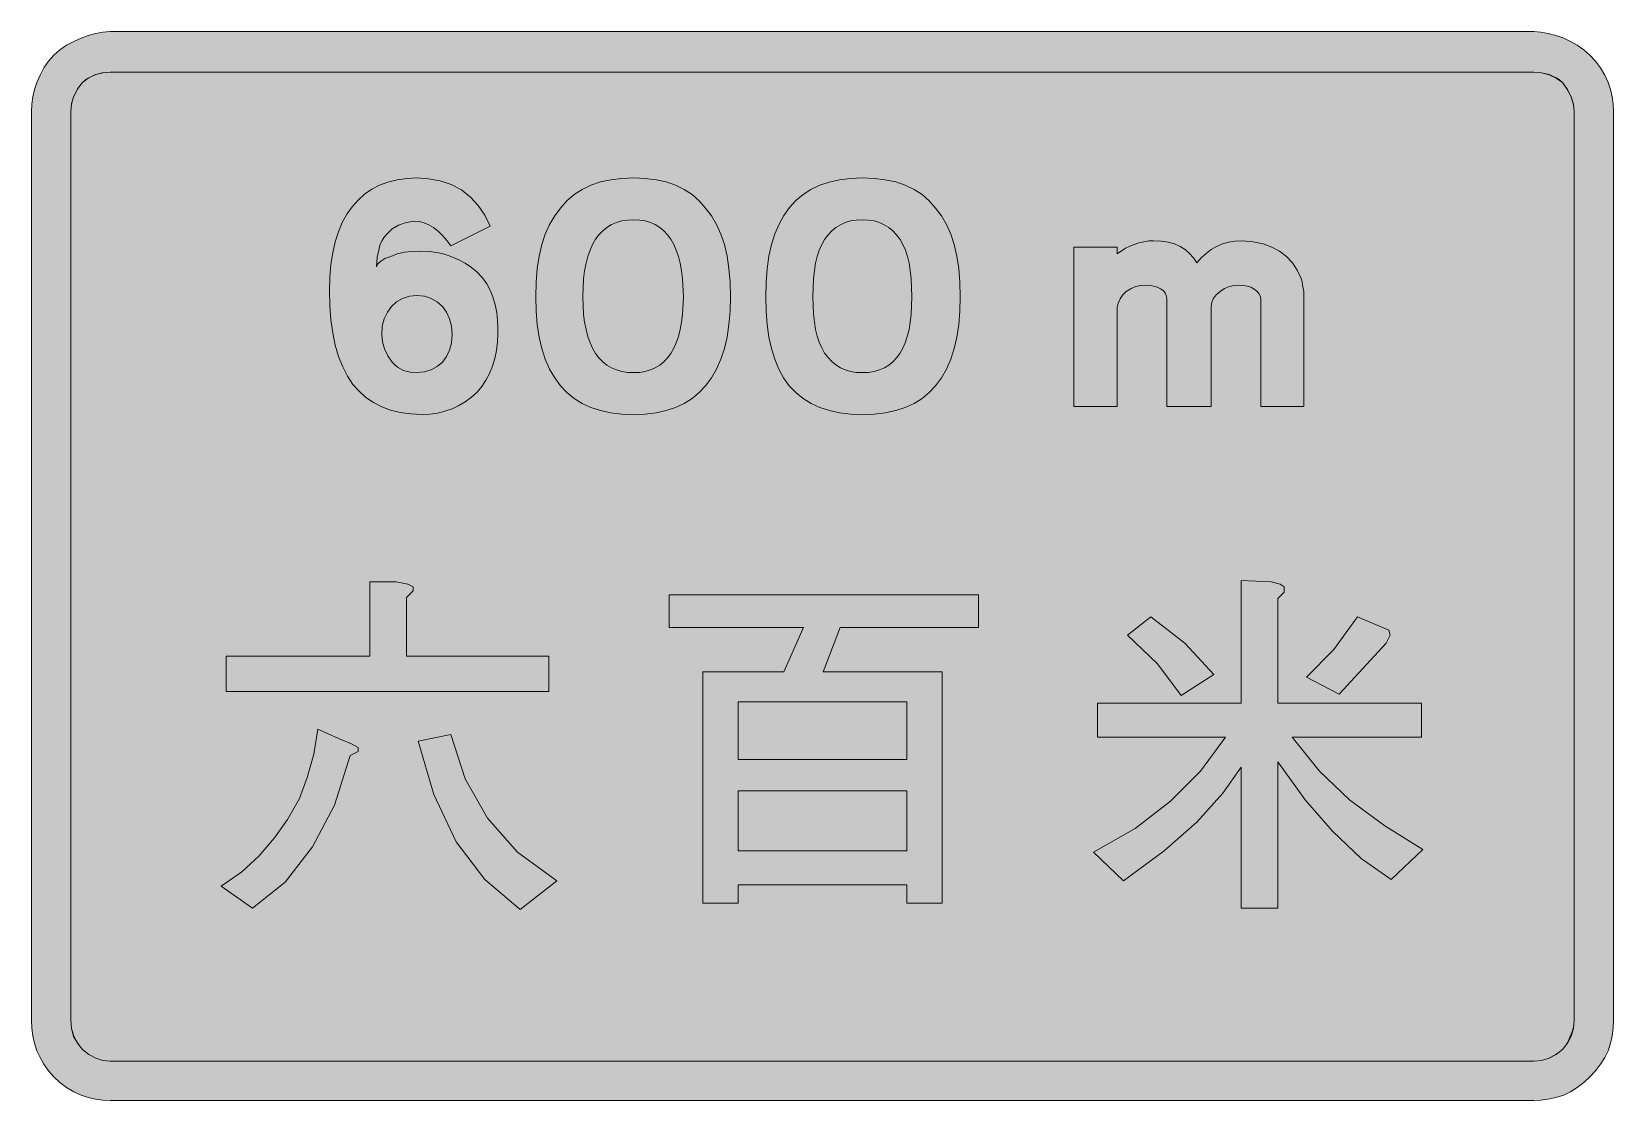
# Model space of a CAD drawing. Header units: metres. Extents: x 103 to 466, y 14 to 260.
import ezdxf

# ---------------------------------------------------------------- set-up
doc = ezdxf.new("R2010")
doc.units = ezdxf.units.M
doc.layers.add('FILL_BLACK_000000', color=7, linetype='Continuous', true_color=0x000000)
doc.layers.add('FILL_WHITE_FFFFFF', color=7, linetype='Continuous', true_color=0xffffff)

msp = doc.modelspace()

# ---------------------------------------------------------------- hatches: boundary and pattern name
at = {"layer": 'FILL_BLACK_000000', "true_color": 0x000000}
h = msp.add_hatch(color=7, dxfattribs=at)
h.dxf.hatch_style = 1
h.paths.add_polyline_path([(450.91, 259.15), (452.67, 258.67), (454.47, 258.06), (456.04, 257.32), (457.58, 256.45), (459.07, 255.4), (460.47, 254.16), (461.76, 252.75), (462.91, 251.23), (463.89, 249.6), (464.67, 247.86), (465.24, 246.24), (465.61, 244.56), (465.81, 242.88), (465.87, 241.26), (465.87, 32.46), (465.81, 30.71), (465.61, 29.01), (465.24, 27.31), (464.67, 25.56), (463.89, 23.99), (462.91, 22.45), (461.76, 20.96), (460.47, 19.56), (459.07, 18.27), (457.58, 17.12), (456.04, 16.14), (454.47, 15.36), (452.67, 14.79), (450.91, 14.42), (449.2, 14.22), (447.57, 14.16), (120.57, 14.16), (118.95, 14.22), (117.27, 14.42), (115.59, 14.79), (113.97, 15.36), (112.23, 16.14), (110.6, 17.12), (109.08, 18.27), (107.67, 19.56), (106.43, 20.96), (105.38, 22.45), (104.51, 23.99), (103.77, 25.56), (103.2, 27.31), (102.83, 29.01), (102.63, 30.71), (102.57, 32.46), (102.57, 241.26), (102.63, 242.88), (102.83, 244.56), (103.2, 246.24), (103.77, 247.86), (104.51, 249.6), (105.38, 251.23), (106.43, 252.75), (107.67, 254.16), (109.08, 255.4), (110.6, 256.45), (112.23, 257.32), (113.97, 258.06), (115.59, 258.67), (117.27, 259.15), (118.95, 259.45), (120.57, 259.56), (447.57, 259.56), (449.2, 259.45), (450.91, 259.15)])
h.paths.add_polyline_path([(118.95, 250.14), (117.31, 249.73), (115.72, 248.99), (114.97, 248.48), (114.27, 247.86), (113.65, 247.13), (113.11, 246.32), (112.17, 244.56), (111.76, 242.91), (111.57, 241.26), (111.57, 32.46), (111.74, 30.67), (112.25, 28.93), (113.09, 27.31), (114.27, 25.86), (115.72, 24.68), (117.31, 23.83), (118.95, 23.33), (120.57, 23.16), (447.57, 23.16), (449.36, 23.33), (451.1, 23.83), (452.72, 24.68), (454.17, 25.86), (455.35, 27.31), (456.2, 28.93), (456.7, 30.67), (456.87, 32.46), (456.87, 241.26), (456.82, 242.16), (456.66, 243.05), (456.08, 244.78), (455.22, 246.41), (454.17, 247.86), (452.72, 248.87), (451.1, 249.62), (449.36, 250.1), (447.57, 250.26), (120.57, 250.26), (118.95, 250.14)], flags=16)
h = msp.add_hatch(color=7, dxfattribs=at)
h.dxf.hatch_style = 1
h.paths.add_polyline_path([(182.75, 206.87), (183.71, 207.46), (185.07, 207.96), (186.53, 208.53), (188.18, 208.9), (190.01, 209.1), (191.97, 209.16), (193.85, 209.08), (195.67, 208.83), (197.42, 208.43), (199.1, 207.88), (200.68, 207.2), (202.18, 206.38), (203.58, 205.43), (204.87, 204.36), (206.11, 203.01), (207.12, 201.62), (207.91, 200.18), (208.47, 198.66), (209.04, 196.86), (209.41, 195.06), (209.61, 193.26), (209.67, 191.46), (209.67, 190.26), (209.59, 188.26), (209.34, 186.34), (208.94, 184.49), (208.4, 182.72), (207.71, 181.06), (206.89, 179.5), (205.94, 178.07), (204.87, 176.76), (203.58, 175.59), (202.18, 174.57), (200.7, 173.7), (199.13, 172.97), (197.5, 172.4), (195.8, 171.99), (194.05, 171.74), (192.27, 171.66), (189.67, 171.77), (187.25, 172.11), (185.02, 172.66), (182.97, 173.42), (181.08, 174.4), (179.36, 175.58), (177.79, 176.97), (176.37, 178.56), (175.1, 180.47), (174.01, 182.61), (173.08, 184.97), (172.32, 187.56), (171.73, 190.37), (171.31, 193.41), (171.05, 196.67), (170.97, 200.16), (171.05, 203.22), (171.3, 206.09), (171.72, 208.78), (172.3, 211.28), (173.03, 213.59), (173.93, 215.71), (174.98, 217.63), (176.18, 219.36), (177.54, 220.89), (179.04, 222.23), (180.69, 223.36), (182.49, 224.29), (184.42, 225.02), (186.5, 225.54), (188.72, 225.85), (191.07, 225.96), (193.76, 225.79), (196.4, 225.28), (198.92, 224.44), (201.27, 223.26), (203.36, 221.57), (205.13, 219.62), (206.63, 217.4), (207.87, 214.86), (198.87, 210.36), (197.94, 211.64), (196.97, 212.77), (195.95, 213.75), (194.9, 214.56), (193.81, 215.21), (192.71, 215.68), (191.59, 215.96), (190.47, 216.06), (188.56, 215.72), (186.87, 215.12), (185.41, 214.25), (184.17, 213.06), (183.55, 212.38), (183.05, 211.63), (182.65, 210.78), (182.37, 209.76), (181.96, 207.77), (181.77, 205.56), (182.12, 206.23), (182.75, 206.87)])
h.paths.add_polyline_path([(187.78, 198.31), (186.4, 197.54), (185.22, 196.48), (184.27, 195.18), (183.56, 193.64), (183.12, 191.9), (182.97, 189.96), (183.13, 188.34), (183.61, 186.7), (184.36, 185.11), (185.37, 183.66), (185.96, 183.04), (186.6, 182.53), (188, 181.78), (189.5, 181.38), (191.07, 181.26), (192.8, 181.42), (194.36, 181.9), (195.74, 182.67), (196.92, 183.7), (197.87, 184.97), (198.58, 186.45), (199.02, 188.12), (199.17, 189.96), (199.02, 191.9), (198.58, 193.64), (197.87, 195.18), (196.92, 196.48), (195.74, 197.54), (194.36, 198.31), (192.8, 198.79), (191.07, 198.96), (189.34, 198.79), (187.78, 198.31)], flags=16)
h = msp.add_hatch(color=7, dxfattribs=at)
h.dxf.hatch_style = 1
h.paths.add_polyline_path([(262.73, 192.31), (262.29, 189.44), (261.68, 186.77), (260.89, 184.32), (259.91, 182.08), (258.73, 180.06), (257.37, 178.26), (255.92, 176.68), (254.29, 175.33), (252.47, 174.19), (250.47, 173.27), (248.31, 172.56), (245.98, 172.06), (243.5, 171.76), (240.87, 171.66), (238.14, 171.76), (235.59, 172.06), (233.21, 172.56), (231.01, 173.27), (228.99, 174.19), (227.16, 175.33), (225.52, 176.68), (224.07, 178.26), (222.71, 180.06), (221.53, 182.08), (220.55, 184.32), (219.76, 186.77), (219.15, 189.44), (218.71, 192.31), (218.45, 195.38), (218.37, 198.66), (218.45, 202.02), (218.71, 205.14), (219.15, 208.02), (219.76, 210.66), (220.55, 213.08), (221.53, 215.28), (222.71, 217.27), (224.07, 219.06), (225.52, 220.73), (227.16, 222.16), (228.99, 223.35), (231.01, 224.31), (233.21, 225.04), (235.59, 225.56), (238.14, 225.86), (240.87, 225.96), (243.5, 225.86), (245.98, 225.56), (248.31, 225.04), (250.47, 224.31), (252.47, 223.35), (254.29, 222.16), (255.92, 220.73), (257.37, 219.06), (258.73, 217.27), (259.91, 215.28), (260.89, 213.08), (261.68, 210.66), (262.29, 208.02), (262.73, 205.14), (262.99, 202.02), (263.07, 198.66), (262.99, 195.38), (262.73, 192.31)])
h.paths.add_polyline_path([(251.86, 204.64), (251.54, 206.36), (251.14, 207.95), (250.64, 209.4), (250.06, 210.72), (249.38, 211.9), (248.62, 212.94), (247.77, 213.84), (246.84, 214.61), (245.82, 215.24), (244.71, 215.73), (243.51, 216.08), (242.23, 216.29), (240.87, 216.36), (239.45, 216.29), (238.13, 216.08), (236.89, 215.73), (235.75, 215.24), (234.7, 214.61), (233.74, 213.84), (232.87, 212.94), (232.1, 211.9), (231.41, 210.72), (230.82, 209.4), (230.31, 207.95), (229.9, 206.36), (229.58, 204.64), (229.35, 202.78), (229.17, 198.66), (229.35, 194.64), (229.58, 192.82), (229.9, 191.13), (230.31, 189.57), (230.82, 188.14), (231.41, 186.85), (232.1, 185.68), (232.87, 184.66), (233.74, 183.76), (234.7, 183), (235.75, 182.38), (236.89, 181.89), (238.13, 181.54), (239.45, 181.33), (240.87, 181.26), (242.23, 181.33), (243.51, 181.54), (244.71, 181.89), (245.82, 182.38), (246.84, 183), (247.77, 183.76), (248.62, 184.66), (249.38, 185.68), (250.06, 186.85), (250.64, 188.14), (251.14, 189.57), (251.54, 191.13), (251.86, 192.82), (252.09, 194.64), (252.27, 198.66), (252.09, 202.78), (251.86, 204.64)], flags=16)
h = msp.add_hatch(color=7, dxfattribs=at)
h.dxf.hatch_style = 1
h.paths.add_polyline_path([(315.53, 192.31), (315.09, 189.44), (314.48, 186.77), (313.69, 184.32), (312.71, 182.08), (311.53, 180.06), (310.17, 178.26), (308.72, 176.68), (307.08, 175.33), (305.25, 174.19), (303.23, 173.27), (301.03, 172.56), (298.65, 172.06), (296.1, 171.76), (293.37, 171.66), (290.65, 171.76), (288.13, 172.06), (285.79, 172.56), (283.62, 173.27), (281.62, 174.19), (279.79, 175.33), (278.1, 176.68), (276.57, 178.26), (275.3, 180.06), (274.21, 182.08), (273.28, 184.32), (272.52, 186.77), (271.93, 189.44), (271.51, 192.31), (271.25, 195.38), (271.17, 198.66), (271.25, 201.98), (271.51, 205.09), (271.93, 207.97), (272.53, 210.65), (273.3, 213.1), (274.24, 215.34), (275.35, 217.36), (276.65, 219.17), (278.11, 220.77), (279.75, 222.15), (281.57, 223.31), (283.57, 224.27), (285.75, 225.01), (288.11, 225.54), (290.65, 225.85), (293.37, 225.96), (296.1, 225.86), (298.65, 225.56), (301.03, 225.04), (303.23, 224.31), (305.25, 223.35), (307.08, 222.16), (308.72, 220.73), (310.17, 219.06), (311.53, 217.27), (312.71, 215.28), (313.69, 213.08), (314.48, 210.66), (315.09, 208.02), (315.53, 205.14), (315.79, 202.02), (315.87, 198.66), (315.79, 195.38), (315.53, 192.31)])
h.paths.add_polyline_path([(304.39, 204.68), (304.1, 206.38), (303.72, 207.95), (303.25, 209.38), (302.7, 210.68), (302.07, 211.86), (301.25, 212.91), (300.37, 213.83), (299.42, 214.6), (298.4, 215.23), (297.28, 215.73), (296.08, 216.08), (294.78, 216.29), (293.37, 216.36), (291.96, 216.29), (290.66, 216.08), (289.46, 215.73), (288.35, 215.23), (287.32, 214.6), (286.37, 213.83), (285.49, 212.91), (284.67, 211.86), (284.04, 210.68), (283.49, 209.38), (283.02, 207.95), (282.65, 206.38), (282.35, 204.68), (282.14, 202.83), (281.97, 198.66), (282.14, 194.66), (282.35, 192.86), (282.65, 191.2), (283.02, 189.66), (283.49, 188.24), (284.04, 186.94), (284.67, 185.76), (285.49, 184.71), (286.37, 183.79), (287.32, 183.02), (288.35, 182.38), (289.46, 181.89), (290.66, 181.54), (291.96, 181.33), (293.37, 181.26), (294.78, 181.33), (296.1, 181.54), (297.32, 181.89), (298.44, 182.38), (299.47, 183), (300.4, 183.76), (301.25, 184.66), (302, 185.68), (302.65, 186.85), (303.22, 188.14), (303.7, 189.57), (304.09, 191.13), (304.39, 192.82), (304.6, 194.64), (304.77, 198.66), (304.6, 202.83), (304.39, 204.68)], flags=16)
h = msp.add_hatch(color=7, dxfattribs=at)
h.dxf.hatch_style = 1
h.paths.add_polyline_path([(378.78, 201.29), (377.67, 201.06), (376.56, 200.6), (375.57, 199.86), (374.61, 199.09), (373.96, 198.17), (373.59, 197.2), (373.47, 196.26), (373.47, 173.46), (363.27, 173.46), (363.27, 198.36), (363.17, 199.01), (362.9, 199.59), (362.46, 200.1), (361.88, 200.53), (361.18, 200.89), (360.36, 201.14), (359.45, 201.3), (358.47, 201.36), (357.35, 201.29), (356.22, 201.06), (355.1, 200.6), (353.97, 199.86), (353.18, 199.09), (352.58, 198.17), (352.16, 197.2), (351.87, 196.26), (351.87, 173.46), (341.97, 173.46), (341.97, 210.06), (351.87, 210.06), (351.87, 208.56), (353.82, 209.83), (354.82, 210.33), (355.77, 210.66), (356.9, 211.05), (358.02, 211.33), (359.15, 211.5), (360.27, 211.56), (362, 211.48), (363.59, 211.23), (365.04, 210.82), (366.35, 210.25), (367.51, 209.52), (368.54, 208.65), (369.42, 207.63), (370.17, 206.46), (371.21, 207.63), (372.32, 208.65), (373.49, 209.52), (374.75, 210.25), (376.08, 210.82), (377.51, 211.23), (379.04, 211.48), (380.67, 211.56), (383.15, 211.32), (385.4, 210.83), (387.42, 210.1), (389.22, 209.12), (390.8, 207.91), (392.15, 206.46), (393.27, 204.77), (394.17, 202.86), (394.43, 202.11), (394.47, 201.36), (394.77, 199.86), (394.77, 199.56), (394.77, 173.46), (384.87, 173.46), (384.87, 198.36), (384.76, 198.86), (384.46, 199.41), (383.98, 199.96), (383.37, 200.46), (382.64, 200.85), (381.8, 201.13), (380.84, 201.3), (379.77, 201.36), (378.78, 201.29)])
h = msp.add_hatch(color=7, dxfattribs=at)
h.dxf.hatch_style = 1
h.paths.add_polyline_path([(188.97, 132.66), (190.17, 132.06), (190.17, 131.16), (188.67, 129.66), (188.67, 116.16), (221.37, 116.16), (221.37, 108.06), (147.27, 108.06), (147.27, 116.16), (180.27, 116.16), (180.27, 133.26), (186.27, 133.26), (188.97, 132.66)])
h = msp.add_hatch(color=7, dxfattribs=at)
h.dxf.hatch_style = 1
h.paths.add_polyline_path([(347.37, 105.36), (380.37, 105.36), (380.37, 133.56), (387.27, 133.26), (389.37, 132.66), (390.27, 132.06), (390.27, 130.86), (388.77, 129.36), (388.77, 105.36), (421.77, 105.36), (421.77, 97.56), (392.07, 97.56), (398.37, 89.76), (405.27, 83.16), (413.37, 77.16), (422.07, 71.76), (414.87, 64.86), (407.97, 69.66), (401.37, 75.96), (395.07, 83.16), (388.77, 91.86), (388.77, 58.26), (380.37, 58.26), (380.37, 90.66), (376.17, 84.66), (370.17, 78.06), (362.67, 71.46), (353.37, 64.56), (346.47, 71.16), (356.07, 76.56), (364.17, 82.86), (371.07, 89.76), (376.77, 97.56), (347.37, 97.56), (347.37, 105.36)])
h = msp.add_hatch(color=7, dxfattribs=at)
h.dxf.hatch_style = 1
h.paths.add_polyline_path([(320.07, 122.76), (288.27, 122.76), (284.37, 112.56), (311.67, 112.56), (311.67, 59.46), (303.57, 59.46), (303.57, 63.66), (264.87, 63.66), (264.87, 59.46), (256.77, 59.46), (256.77, 112.56), (275.37, 112.56), (279.87, 122.76), (248.97, 122.76), (248.97, 130.26), (320.07, 130.26), (320.07, 122.76)])
h.paths.add_polyline_path([(264.87, 105.66), (264.87, 92.46), (303.57, 92.46), (303.57, 105.66), (264.87, 105.66)], flags=16)
h.paths.add_polyline_path([(303.57, 85.26), (264.87, 85.26), (264.87, 71.46), (303.57, 71.46), (303.57, 85.26)], flags=16)
h = msp.add_hatch(color=7, dxfattribs=at)
h.dxf.hatch_style = 1
h.paths.add_polyline_path([(367.47, 119.16), (374.07, 111.96), (366.57, 107.16), (361.17, 114.36), (354.27, 120.96), (359.67, 125.16), (367.47, 119.16)])
h = msp.add_hatch(color=7, dxfattribs=at)
h.dxf.hatch_style = 1
h.paths.add_polyline_path([(401.67, 117.66), (407.07, 125.16), (414.27, 122.16), (414.57, 120.96), (413.67, 119.16), (402.87, 107.46), (395.37, 111.36), (401.67, 117.66)])
h = msp.add_hatch(color=7, dxfattribs=at)
h.dxf.hatch_style = 1
h.paths.add_polyline_path([(176.07, 96.06), (177.57, 95.16), (177.57, 94.26), (175.77, 93.36), (172.17, 81.96), (167.07, 72.36), (160.77, 64.26), (153.27, 58.26), (146.07, 63.36), (150.87, 66.66), (154.77, 70.26), (158.37, 74.46), (161.37, 78.66), (164.07, 83.46), (165.87, 88.26), (167.37, 93.66), (168.27, 99.36), (173.07, 97.26), (176.07, 96.06)])
h = msp.add_hatch(color=7, dxfattribs=at)
h.dxf.hatch_style = 1
h.paths.add_polyline_path([(202.17, 87.96), (207.27, 78.96), (214.17, 71.16), (223.17, 64.56), (214.77, 57.96), (206.67, 64.86), (200.07, 73.56), (194.97, 84.36), (191.37, 96.66), (198.87, 98.16), (202.17, 87.96)])
at = {"layer": 'FILL_WHITE_FFFFFF', "true_color": 0xffffff}
h = msp.add_hatch(color=7, dxfattribs=at)
h.dxf.hatch_style = 1
h.paths.add_polyline_path([(447.57, 250.26), (449.36, 250.14), (451.1, 249.73), (452.72, 248.99), (453.47, 248.48), (454.17, 247.86), (455.35, 246.24), (456.2, 244.56), (456.7, 242.88), (456.87, 241.26), (456.87, 32.46), (456.81, 31.56), (456.65, 30.66), (456.36, 29.76), (455.97, 28.86), (455.3, 27.36), (454.79, 26.58), (454.17, 25.86), (453.44, 25.24), (452.63, 24.7), (450.87, 23.76), (449.33, 23.35), (447.57, 23.16), (120.57, 23.16), (118.95, 23.33), (117.31, 23.83), (115.72, 24.68), (114.27, 25.86), (113.65, 26.58), (113.11, 27.36), (112.17, 28.86), (111.76, 30.66), (111.57, 32.46), (111.57, 241.26), (111.74, 243.05), (112.25, 244.78), (113.09, 246.41), (114.27, 247.86), (115.55, 248.87), (117.08, 249.62), (118.78, 250.1), (120.57, 250.26), (447.57, 250.26)])

# ---------------------------------------------------------------- linework, layer by layer
at = {"layer": 'FILL_BLACK_000000', "lineweight": 0, "true_color": 0x000000}
for points in [[(450.91, 259.15), (452.67, 258.67), (454.47, 258.06), (456.04, 257.32), (457.58, 256.45), (459.07, 255.4), (460.47, 254.16), (461.76, 252.75), (462.91, 251.23), (463.89, 249.6), (464.67, 247.86), (465.24, 246.24), (465.61, 244.56), (465.81, 242.88), (465.87, 241.26), (465.87, 32.46), (465.81, 30.71), (465.61, 29.01), (465.24, 27.31), (464.67, 25.56), (463.89, 23.99), (462.91, 22.45), (461.76, 20.96), (460.47, 19.56), (459.07, 18.27), (457.58, 17.12), (456.04, 16.14), (454.47, 15.36), (452.67, 14.79), (450.91, 14.42), (449.2, 14.22), (447.57, 14.16), (120.57, 14.16), (118.95, 14.22), (117.27, 14.42), (115.59, 14.79), (113.97, 15.36), (112.23, 16.14), (110.6, 17.12), (109.08, 18.27), (107.67, 19.56), (106.43, 20.96), (105.38, 22.45), (104.51, 23.99), (103.77, 25.56), (103.2, 27.31), (102.83, 29.01), (102.63, 30.71), (102.57, 32.46), (102.57, 241.26), (102.63, 242.88), (102.83, 244.56), (103.2, 246.24), (103.77, 247.86), (104.51, 249.6), (105.38, 251.23), (106.43, 252.75), (107.67, 254.16), (109.08, 255.4), (110.6, 256.45), (112.23, 257.32), (113.97, 258.06), (115.59, 258.67), (117.27, 259.15), (118.95, 259.45), (120.57, 259.56), (447.57, 259.56), (449.2, 259.45)], [(118.95, 250.14), (117.31, 249.73), (115.72, 248.99), (114.97, 248.48), (114.27, 247.86), (113.65, 247.13), (113.11, 246.32), (112.17, 244.56), (111.76, 242.91), (111.57, 241.26), (111.57, 32.46), (111.74, 30.67), (112.25, 28.93), (113.09, 27.31), (114.27, 25.86), (115.72, 24.68), (117.31, 23.83), (118.95, 23.33), (120.57, 23.16), (447.57, 23.16), (449.36, 23.33), (451.1, 23.83), (452.72, 24.68), (454.17, 25.86), (455.35, 27.31), (456.2, 28.93), (456.7, 30.67), (456.87, 32.46), (456.87, 241.26), (456.82, 242.16), (456.66, 243.05), (456.08, 244.78), (455.22, 246.41), (454.17, 247.86), (452.72, 248.87), (451.1, 249.62), (449.36, 250.1), (447.57, 250.26), (120.57, 250.26)], [(182.75, 206.87), (183.71, 207.46), (185.07, 207.96), (186.53, 208.53), (188.18, 208.9), (190.01, 209.1), (191.97, 209.16), (193.85, 209.08), (195.67, 208.83), (197.42, 208.43), (199.1, 207.88), (200.68, 207.2), (202.18, 206.38), (203.58, 205.43), (204.87, 204.36), (206.11, 203.01), (207.12, 201.62), (207.91, 200.18), (208.47, 198.66), (209.04, 196.86), (209.41, 195.06), (209.61, 193.26), (209.67, 191.46), (209.67, 190.26), (209.59, 188.26), (209.34, 186.34), (208.94, 184.49), (208.4, 182.72), (207.71, 181.06), (206.89, 179.5), (205.94, 178.07), (204.87, 176.76), (203.58, 175.59), (202.18, 174.57), (200.7, 173.7), (199.13, 172.97), (197.5, 172.4), (195.8, 171.99), (194.05, 171.74), (192.27, 171.66), (189.67, 171.77), (187.25, 172.11), (185.02, 172.66), (182.97, 173.42), (181.08, 174.4), (179.36, 175.58), (177.79, 176.97), (176.37, 178.56), (175.1, 180.47), (174.01, 182.61), (173.08, 184.97), (172.32, 187.56), (171.73, 190.37), (171.31, 193.41), (171.05, 196.67), (170.97, 200.16), (171.05, 203.22), (171.3, 206.09), (171.72, 208.78), (172.3, 211.28), (173.03, 213.59), (173.93, 215.71), (174.98, 217.63), (176.18, 219.36), (177.54, 220.89), (179.04, 222.23), (180.69, 223.36), (182.49, 224.29), (184.42, 225.02), (186.5, 225.54), (188.72, 225.85), (191.07, 225.96), (193.76, 225.79), (196.4, 225.28), (198.92, 224.44), (201.27, 223.26), (203.36, 221.57), (205.13, 219.62), (206.63, 217.4), (207.87, 214.86), (198.87, 210.36), (197.94, 211.64), (196.97, 212.77), (195.95, 213.75), (194.9, 214.56), (193.81, 215.21), (192.71, 215.68), (191.59, 215.96), (190.47, 216.06), (188.56, 215.72), (186.87, 215.12), (185.41, 214.25), (184.17, 213.06), (183.55, 212.38), (183.05, 211.63), (182.65, 210.78), (182.37, 209.76), (181.96, 207.77), (181.77, 205.56), (182.12, 206.23)], [(262.73, 192.31), (262.29, 189.44), (261.68, 186.77), (260.89, 184.32), (259.91, 182.08), (258.73, 180.06), (257.37, 178.26), (255.92, 176.68), (254.29, 175.33), (252.47, 174.19), (250.47, 173.27), (248.31, 172.56), (245.98, 172.06), (243.5, 171.76), (240.87, 171.66), (238.14, 171.76), (235.59, 172.06), (233.21, 172.56), (231.01, 173.27), (228.99, 174.19), (227.16, 175.33), (225.52, 176.68), (224.07, 178.26), (222.71, 180.06), (221.53, 182.08), (220.55, 184.32), (219.76, 186.77), (219.15, 189.44), (218.71, 192.31), (218.45, 195.38), (218.37, 198.66), (218.45, 202.02), (218.71, 205.14), (219.15, 208.02), (219.76, 210.66), (220.55, 213.08), (221.53, 215.28), (222.71, 217.27), (224.07, 219.06), (225.52, 220.73), (227.16, 222.16), (228.99, 223.35), (231.01, 224.31), (233.21, 225.04), (235.59, 225.56), (238.14, 225.86), (240.87, 225.96), (243.5, 225.86), (245.98, 225.56), (248.31, 225.04), (250.47, 224.31), (252.47, 223.35), (254.29, 222.16), (255.92, 220.73), (257.37, 219.06), (258.73, 217.27), (259.91, 215.28), (260.89, 213.08), (261.68, 210.66), (262.29, 208.02), (262.73, 205.14), (262.99, 202.02), (263.07, 198.66), (262.99, 195.38)], [(315.53, 192.31), (315.09, 189.44), (314.48, 186.77), (313.69, 184.32), (312.71, 182.08), (311.53, 180.06), (310.17, 178.26), (308.72, 176.68), (307.08, 175.33), (305.25, 174.19), (303.23, 173.27), (301.03, 172.56), (298.65, 172.06), (296.1, 171.76), (293.37, 171.66), (290.65, 171.76), (288.13, 172.06), (285.79, 172.56), (283.62, 173.27), (281.62, 174.19), (279.79, 175.33), (278.1, 176.68), (276.57, 178.26), (275.3, 180.06), (274.21, 182.08), (273.28, 184.32), (272.52, 186.77), (271.93, 189.44), (271.51, 192.31), (271.25, 195.38), (271.17, 198.66), (271.25, 201.98), (271.51, 205.09), (271.93, 207.97), (272.53, 210.65), (273.3, 213.1), (274.24, 215.34), (275.35, 217.36), (276.65, 219.17), (278.11, 220.77), (279.75, 222.15), (281.57, 223.31), (283.57, 224.27), (285.75, 225.01), (288.11, 225.54), (290.65, 225.85), (293.37, 225.96), (296.1, 225.86), (298.65, 225.56), (301.03, 225.04), (303.23, 224.31), (305.25, 223.35), (307.08, 222.16), (308.72, 220.73), (310.17, 219.06), (311.53, 217.27), (312.71, 215.28), (313.69, 213.08), (314.48, 210.66), (315.09, 208.02), (315.53, 205.14), (315.79, 202.02), (315.87, 198.66), (315.79, 195.38)], [(251.86, 204.64), (251.54, 206.36), (251.14, 207.95), (250.64, 209.4), (250.06, 210.72), (249.38, 211.9), (248.62, 212.94), (247.77, 213.84), (246.84, 214.61), (245.82, 215.24), (244.71, 215.73), (243.51, 216.08), (242.23, 216.29), (240.87, 216.36), (239.45, 216.29), (238.13, 216.08), (236.89, 215.73), (235.75, 215.24), (234.7, 214.61), (233.74, 213.84), (232.87, 212.94), (232.1, 211.9), (231.41, 210.72), (230.82, 209.4), (230.31, 207.95), (229.9, 206.36), (229.58, 204.64), (229.35, 202.78), (229.17, 198.66), (229.35, 194.64), (229.58, 192.82), (229.9, 191.13), (230.31, 189.57), (230.82, 188.14), (231.41, 186.85), (232.1, 185.68), (232.87, 184.66), (233.74, 183.76), (234.7, 183), (235.75, 182.38), (236.89, 181.89), (238.13, 181.54), (239.45, 181.33), (240.87, 181.26), (242.23, 181.33), (243.51, 181.54), (244.71, 181.89), (245.82, 182.38), (246.84, 183), (247.77, 183.76), (248.62, 184.66), (249.38, 185.68), (250.06, 186.85), (250.64, 188.14), (251.14, 189.57), (251.54, 191.13), (251.86, 192.82), (252.09, 194.64), (252.27, 198.66), (252.09, 202.78)], [(304.39, 204.68), (304.1, 206.38), (303.72, 207.95), (303.25, 209.38), (302.7, 210.68), (302.07, 211.86), (301.25, 212.91), (300.37, 213.83), (299.42, 214.6), (298.4, 215.23), (297.28, 215.73), (296.08, 216.08), (294.78, 216.29), (293.37, 216.36), (291.96, 216.29), (290.66, 216.08), (289.46, 215.73), (288.35, 215.23), (287.32, 214.6), (286.37, 213.83), (285.49, 212.91), (284.67, 211.86), (284.04, 210.68), (283.49, 209.38), (283.02, 207.95), (282.65, 206.38), (282.35, 204.68), (282.14, 202.83), (281.97, 198.66), (282.14, 194.66), (282.35, 192.86), (282.65, 191.2), (283.02, 189.66), (283.49, 188.24), (284.04, 186.94), (284.67, 185.76), (285.49, 184.71), (286.37, 183.79), (287.32, 183.02), (288.35, 182.38), (289.46, 181.89), (290.66, 181.54), (291.96, 181.33), (293.37, 181.26), (294.78, 181.33), (296.1, 181.54), (297.32, 181.89), (298.44, 182.38), (299.47, 183), (300.4, 183.76), (301.25, 184.66), (302, 185.68), (302.65, 186.85), (303.22, 188.14), (303.7, 189.57), (304.09, 191.13), (304.39, 192.82), (304.6, 194.64), (304.77, 198.66), (304.6, 202.83)], [(378.78, 201.29), (377.67, 201.06), (376.56, 200.6), (375.57, 199.86), (374.61, 199.09), (373.96, 198.17), (373.59, 197.2), (373.47, 196.26), (373.47, 173.46), (363.27, 173.46), (363.27, 198.36), (363.17, 199.01), (362.9, 199.59), (362.46, 200.1), (361.88, 200.53), (361.18, 200.89), (360.36, 201.14), (359.45, 201.3), (358.47, 201.36), (357.35, 201.29), (356.22, 201.06), (355.1, 200.6), (353.97, 199.86), (353.18, 199.09), (352.58, 198.17), (352.16, 197.2), (351.87, 196.26), (351.87, 173.46), (341.97, 173.46), (341.97, 210.06), (351.87, 210.06), (351.87, 208.56), (353.82, 209.83), (354.82, 210.33), (355.77, 210.66), (356.9, 211.05), (358.02, 211.33), (359.15, 211.5), (360.27, 211.56), (362, 211.48), (363.59, 211.23), (365.04, 210.82), (366.35, 210.25), (367.51, 209.52), (368.54, 208.65), (369.42, 207.63), (370.17, 206.46), (371.21, 207.63), (372.32, 208.65), (373.49, 209.52), (374.75, 210.25), (376.08, 210.82), (377.51, 211.23), (379.04, 211.48), (380.67, 211.56), (383.15, 211.32), (385.4, 210.83), (387.42, 210.1), (389.22, 209.12), (390.8, 207.91), (392.15, 206.46), (393.27, 204.77), (394.17, 202.86), (394.43, 202.11), (394.47, 201.36), (394.77, 199.86), (394.77, 199.56), (394.77, 173.46), (384.87, 173.46), (384.87, 198.36), (384.76, 198.86), (384.46, 199.41), (383.98, 199.96), (383.37, 200.46), (382.64, 200.85), (381.8, 201.13), (380.84, 201.3), (379.77, 201.36)], [(187.78, 198.31), (186.4, 197.54), (185.22, 196.48), (184.27, 195.18), (183.56, 193.64), (183.12, 191.9), (182.97, 189.96), (183.13, 188.34), (183.61, 186.7), (184.36, 185.11), (185.37, 183.66), (185.96, 183.04), (186.6, 182.53), (188, 181.78), (189.5, 181.38), (191.07, 181.26), (192.8, 181.42), (194.36, 181.9), (195.74, 182.67), (196.92, 183.7), (197.87, 184.97), (198.58, 186.45), (199.02, 188.12), (199.17, 189.96), (199.02, 191.9), (198.58, 193.64), (197.87, 195.18), (196.92, 196.48), (195.74, 197.54), (194.36, 198.31), (192.8, 198.79), (191.07, 198.96), (189.34, 198.79)], [(188.97, 132.66), (190.17, 132.06), (190.17, 131.16), (188.67, 129.66), (188.67, 116.16), (221.37, 116.16), (221.37, 108.06), (147.27, 108.06), (147.27, 116.16), (180.27, 116.16), (180.27, 133.26), (186.27, 133.26)], [(347.37, 105.36), (380.37, 105.36), (380.37, 133.56), (387.27, 133.26), (389.37, 132.66), (390.27, 132.06), (390.27, 130.86), (388.77, 129.36), (388.77, 105.36), (421.77, 105.36), (421.77, 97.56), (392.07, 97.56), (398.37, 89.76), (405.27, 83.16), (413.37, 77.16), (422.07, 71.76), (414.87, 64.86), (407.97, 69.66), (401.37, 75.96), (395.07, 83.16), (388.77, 91.86), (388.77, 58.26), (380.37, 58.26), (380.37, 90.66), (376.17, 84.66), (370.17, 78.06), (362.67, 71.46), (353.37, 64.56), (346.47, 71.16), (356.07, 76.56), (364.17, 82.86), (371.07, 89.76), (376.77, 97.56), (347.37, 97.56)], [(320.07, 122.76), (288.27, 122.76), (284.37, 112.56), (311.67, 112.56), (311.67, 59.46), (303.57, 59.46), (303.57, 63.66), (264.87, 63.66), (264.87, 59.46), (256.77, 59.46), (256.77, 112.56), (275.37, 112.56), (279.87, 122.76), (248.97, 122.76), (248.97, 130.26), (320.07, 130.26)], [(367.47, 119.16), (374.07, 111.96), (366.57, 107.16), (361.17, 114.36), (354.27, 120.96), (359.67, 125.16)], [(401.67, 117.66), (407.07, 125.16), (414.27, 122.16), (414.57, 120.96), (413.67, 119.16), (402.87, 107.46), (395.37, 111.36)], [(264.87, 105.66), (264.87, 92.46), (303.57, 92.46), (303.57, 105.66)], [(176.07, 96.06), (177.57, 95.16), (177.57, 94.26), (175.77, 93.36), (172.17, 81.96), (167.07, 72.36), (160.77, 64.26), (153.27, 58.26), (146.07, 63.36), (150.87, 66.66), (154.77, 70.26), (158.37, 74.46), (161.37, 78.66), (164.07, 83.46), (165.87, 88.26), (167.37, 93.66), (168.27, 99.36), (173.07, 97.26)], [(202.17, 87.96), (207.27, 78.96), (214.17, 71.16), (223.17, 64.56), (214.77, 57.96), (206.67, 64.86), (200.07, 73.56), (194.97, 84.36), (191.37, 96.66), (198.87, 98.16)], [(303.57, 85.26), (264.87, 85.26), (264.87, 71.46), (303.57, 71.46)]]:
    msp.add_lwpolyline(points, close=True, dxfattribs=at)
at = {"layer": 'FILL_WHITE_FFFFFF', "lineweight": 0, "true_color": 0xffffff}
msp.add_lwpolyline([(447.57, 250.26), (449.36, 250.14), (451.1, 249.73), (452.72, 248.99), (453.47, 248.48), (454.17, 247.86), (455.35, 246.24), (456.2, 244.56), (456.7, 242.88), (456.87, 241.26), (456.87, 32.46), (456.81, 31.56), (456.65, 30.66), (456.36, 29.76), (455.97, 28.86), (455.3, 27.36), (454.79, 26.58), (454.17, 25.86), (453.44, 25.24), (452.63, 24.7), (450.87, 23.76), (449.33, 23.35), (447.57, 23.16), (120.57, 23.16), (118.95, 23.33), (117.31, 23.83), (115.72, 24.68), (114.27, 25.86), (113.65, 26.58), (113.11, 27.36), (112.17, 28.86), (111.76, 30.66), (111.57, 32.46), (111.57, 241.26), (111.74, 243.05), (112.25, 244.78), (113.09, 246.41), (114.27, 247.86), (115.55, 248.87), (117.08, 249.62), (118.78, 250.1), (120.57, 250.26)], close=True, dxfattribs=at)

doc.saveas('drawing.dxf')
